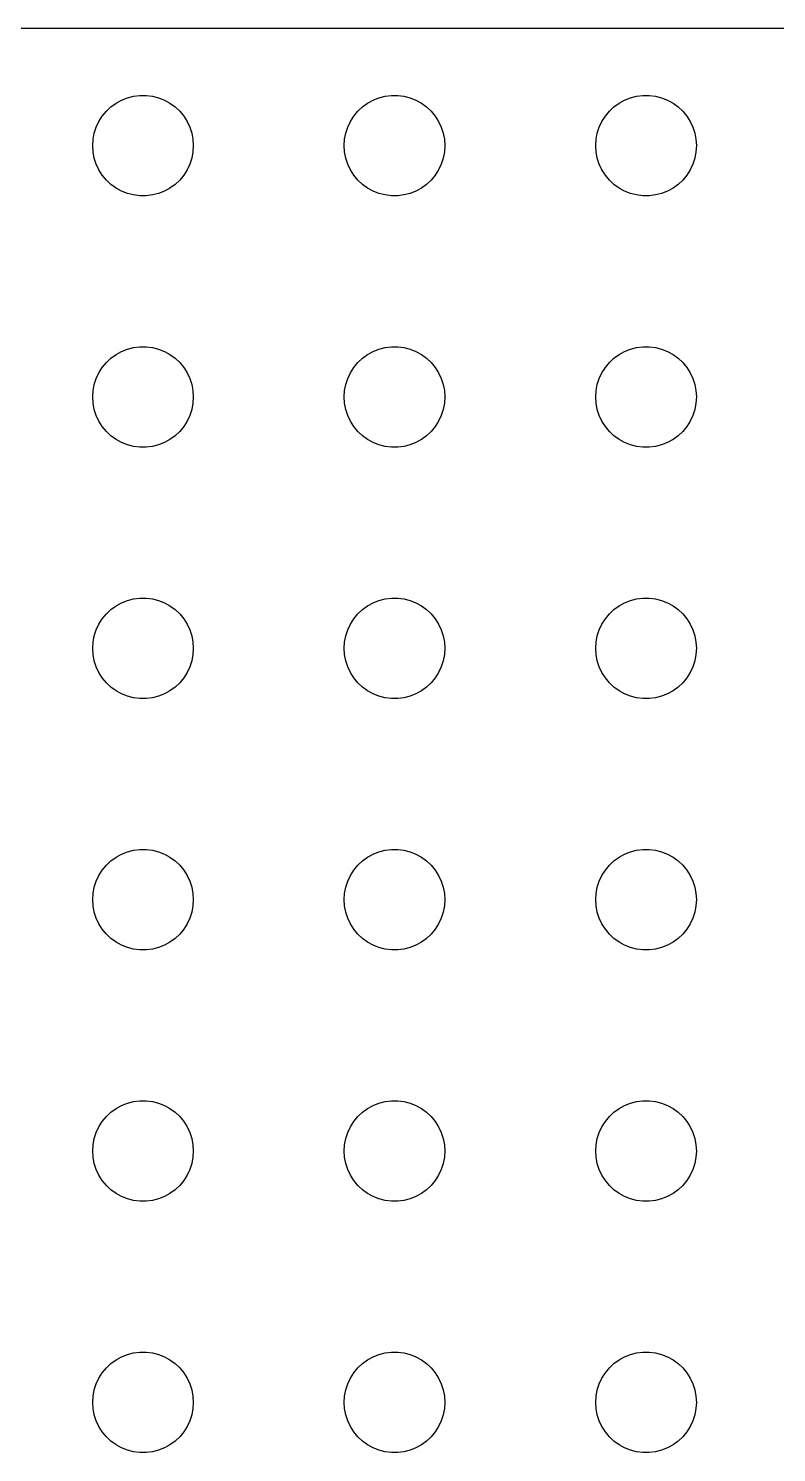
# Model space of a CAD drawing. Header units: metres. Extents: x -86 to 86, y -86 to 86.
# Drawn here: x 19.09 to 41.39, y 43.5 to 86 of the extents above; entities that cross this region are included whole.
import ezdxf

# ---------------------------------------------------------------- set-up
doc = ezdxf.new("R2010")
doc.units = ezdxf.units.M

msp = doc.modelspace()

# ---------------------------------------------------------------- linework, layer by layer
for p, q in [((83.657, 85.9951), (-83.657, 85.9951)), ((21.5439, 83.6558), (21.6963, 83.7665)), ((21.6963, 83.7665), (21.8613, 83.8572)), ((21.8613, 83.8572), (22.0365, 83.9266)), ((22.0365, 83.9266), (22.2189, 83.9734)), ((22.2189, 83.9734), (22.4058, 83.997)), ((22.4058, 83.997), (22.5942, 83.997)), ((22.5942, 83.997), (22.7811, 83.9734)), ((22.7811, 83.9734), (22.9635, 83.9266)), ((22.9635, 83.9266), (23.1387, 83.8572)), ((23.1387, 83.8572), (23.3037, 83.7665)), ((23.3037, 83.7665), (23.4561, 83.6558)), ((29.0439, 83.6558), (29.1963, 83.7665)), ((29.1963, 83.7665), (29.3613, 83.8572)), ((29.3613, 83.8572), (29.5365, 83.9266)), ((29.5365, 83.9266), (29.7189, 83.9734)), ((29.7189, 83.9734), (29.9058, 83.997)), ((29.9058, 83.997), (30.0942, 83.997)), ((30.0942, 83.997), (30.2811, 83.9734)), ((30.2811, 83.9734), (30.4635, 83.9266)), ((30.4635, 83.9266), (30.6387, 83.8572)), ((30.6387, 83.8572), (30.8037, 83.7665)), ((30.8037, 83.7665), (30.9561, 83.6558)), ((36.5439, 83.6558), (36.6963, 83.7665)), ((36.6963, 83.7665), (36.8613, 83.8572)), ((36.8613, 83.8572), (37.0365, 83.9266)), ((37.0365, 83.9266), (37.2189, 83.9734)), ((37.2189, 83.9734), (37.4058, 83.997)), ((37.4058, 83.997), (37.5942, 83.997)), ((37.5942, 83.997), (37.7811, 83.9734)), ((37.7811, 83.9734), (37.9635, 83.9266)), ((37.9635, 83.9266), (38.1387, 83.8572)), ((38.1387, 83.8572), (38.3037, 83.7665)), ((38.3037, 83.7665), (38.4561, 83.6558)), ((21.1855, 83.2226), (21.2865, 83.3817)), ((21.2865, 83.3817), (21.4065, 83.5268)), ((21.4065, 83.5268), (21.5439, 83.6558)), ((23.4561, 83.6558), (23.5934, 83.5268)), ((23.5934, 83.5268), (23.7135, 83.3817)), ((23.7135, 83.3817), (23.8145, 83.2226)), ((28.6855, 83.2226), (28.7865, 83.3817)), ((28.7865, 83.3817), (28.9065, 83.5268)), ((28.9065, 83.5268), (29.0439, 83.6558)), ((30.9561, 83.6558), (31.0934, 83.5268)), ((31.0934, 83.5268), (31.2135, 83.3817)), ((31.2135, 83.3817), (31.3145, 83.2226)), ((36.1855, 83.2226), (36.2865, 83.3817)), ((36.2865, 83.3817), (36.4065, 83.5268)), ((36.4065, 83.5268), (36.5439, 83.6558)), ((38.4561, 83.6558), (38.5934, 83.5268)), ((38.5934, 83.5268), (38.7135, 83.3817)), ((38.7135, 83.3817), (38.8145, 83.2226)), ((21.0118, 82.688), (21.0471, 82.873)), ((21.0471, 82.873), (21.1053, 83.0522)), ((21.1053, 83.0522), (21.1855, 83.2226)), ((23.8145, 83.2226), (23.8947, 83.0522)), ((23.8947, 83.0522), (23.9529, 82.873)), ((23.9529, 82.873), (23.9882, 82.688)), ((28.5118, 82.688), (28.5471, 82.873)), ((28.5471, 82.873), (28.6053, 83.0522)), ((28.6053, 83.0522), (28.6855, 83.2226)), ((31.3145, 83.2226), (31.3947, 83.0522)), ((31.3947, 83.0522), (31.4529, 82.873)), ((31.4529, 82.873), (31.4882, 82.688)), ((36.0118, 82.688), (36.0471, 82.873)), ((36.0471, 82.873), (36.1053, 83.0522)), ((36.1053, 83.0522), (36.1855, 83.2226)), ((38.8145, 83.2226), (38.8947, 83.0522)), ((38.8947, 83.0522), (38.9529, 82.873)), ((38.9529, 82.873), (38.9882, 82.688)), ((21, 82.5), (21.0118, 82.688)), ((21.0118, 82.312), (21, 82.5)), ((23.9882, 82.688), (24, 82.5)), ((24, 82.5), (23.9882, 82.312)), ((28.5, 82.5), (28.5118, 82.688)), ((28.5118, 82.312), (28.5, 82.5)), ((31.4882, 82.688), (31.5, 82.5)), ((31.5, 82.5), (31.4882, 82.312)), ((36, 82.5), (36.0118, 82.688)), ((36.0118, 82.312), (36, 82.5)), ((38.9882, 82.688), (39, 82.5)), ((39, 82.5), (38.9882, 82.312)), ((21.0471, 82.127), (21.0118, 82.312)), ((21.1053, 81.9478), (21.0471, 82.127)), ((23.9529, 82.127), (23.8947, 81.9478)), ((23.9882, 82.312), (23.9529, 82.127)), ((28.5471, 82.127), (28.5118, 82.312)), ((28.6053, 81.9478), (28.5471, 82.127)), ((31.4529, 82.127), (31.3947, 81.9478)), ((31.4882, 82.312), (31.4529, 82.127)), ((36.0471, 82.127), (36.0118, 82.312)), ((36.1053, 81.9478), (36.0471, 82.127)), ((38.9529, 82.127), (38.8947, 81.9478)), ((38.9882, 82.312), (38.9529, 82.127)), ((21.1855, 81.7774), (21.1053, 81.9478)), ((21.2865, 81.6183), (21.1855, 81.7774)), ((21.4065, 81.4732), (21.2865, 81.6183)), ((23.7135, 81.6183), (23.5934, 81.4732)), ((23.8145, 81.7774), (23.7135, 81.6183)), ((23.8947, 81.9478), (23.8145, 81.7774)), ((28.6855, 81.7774), (28.6053, 81.9478)), ((28.7865, 81.6183), (28.6855, 81.7774)), ((28.9065, 81.4732), (28.7865, 81.6183)), ((31.2135, 81.6183), (31.0934, 81.4732)), ((31.3145, 81.7774), (31.2135, 81.6183)), ((31.3947, 81.9478), (31.3145, 81.7774)), ((36.1855, 81.7774), (36.1053, 81.9478)), ((36.2865, 81.6183), (36.1855, 81.7774)), ((36.4065, 81.4732), (36.2865, 81.6183)), ((38.7135, 81.6183), (38.5934, 81.4732)), ((38.8145, 81.7774), (38.7135, 81.6183)), ((38.8947, 81.9478), (38.8145, 81.7774)), ((21.5439, 81.3442), (21.4065, 81.4732)), ((21.6963, 81.2335), (21.5439, 81.3442)), ((21.8613, 81.1428), (21.6963, 81.2335)), ((23.3037, 81.2335), (23.1387, 81.1428)), ((23.4561, 81.3442), (23.3037, 81.2335)), ((23.5934, 81.4732), (23.4561, 81.3442)), ((29.0439, 81.3442), (28.9065, 81.4732)), ((29.1963, 81.2335), (29.0439, 81.3442)), ((29.3613, 81.1428), (29.1963, 81.2335)), ((30.8037, 81.2335), (30.6387, 81.1428)), ((30.9561, 81.3442), (30.8037, 81.2335)), ((31.0934, 81.4732), (30.9561, 81.3442)), ((36.5439, 81.3442), (36.4065, 81.4732)), ((36.6963, 81.2335), (36.5439, 81.3442)), ((36.8613, 81.1428), (36.6963, 81.2335)), ((38.3037, 81.2335), (38.1387, 81.1428)), ((38.4561, 81.3442), (38.3037, 81.2335)), ((38.5934, 81.4732), (38.4561, 81.3442)), ((22.0365, 81.0734), (21.8613, 81.1428)), ((22.2189, 81.0266), (22.0365, 81.0734)), ((22.4058, 81.003), (22.2189, 81.0266)), ((22.5942, 81.003), (22.4058, 81.003)), ((22.7811, 81.0266), (22.5942, 81.003)), ((22.9635, 81.0734), (22.7811, 81.0266)), ((23.1387, 81.1428), (22.9635, 81.0734)), ((29.5365, 81.0734), (29.3613, 81.1428)), ((29.7189, 81.0266), (29.5365, 81.0734)), ((29.9058, 81.003), (29.7189, 81.0266)), ((30.0942, 81.003), (29.9058, 81.003)), ((30.2811, 81.0266), (30.0942, 81.003)), ((30.4635, 81.0734), (30.2811, 81.0266)), ((30.6387, 81.1428), (30.4635, 81.0734)), ((37.0365, 81.0734), (36.8613, 81.1428)), ((37.2189, 81.0266), (37.0365, 81.0734)), ((37.4058, 81.003), (37.2189, 81.0266)), ((37.5942, 81.003), (37.4058, 81.003)), ((37.7811, 81.0266), (37.5942, 81.003)), ((37.9635, 81.0734), (37.7811, 81.0266)), ((38.1387, 81.1428), (37.9635, 81.0734)), ((22.2189, 76.4734), (22.4058, 76.497)), ((22.4058, 76.497), (22.5942, 76.497)), ((22.5942, 76.497), (22.7811, 76.4734)), ((29.7189, 76.4734), (29.9058, 76.497)), ((29.9058, 76.497), (30.0942, 76.497)), ((30.0942, 76.497), (30.2811, 76.4734)), ((37.2189, 76.4734), (37.4058, 76.497)), ((37.4058, 76.497), (37.5942, 76.497)), ((37.5942, 76.497), (37.7811, 76.4734)), ((21.4065, 76.0268), (21.5439, 76.1558)), ((21.5439, 76.1558), (21.6963, 76.2665)), ((21.6963, 76.2665), (21.8613, 76.3572)), ((21.8613, 76.3572), (22.0365, 76.4266)), ((22.0365, 76.4266), (22.2189, 76.4734)), ((22.7811, 76.4734), (22.9635, 76.4266)), ((22.9635, 76.4266), (23.1387, 76.3572)), ((23.1387, 76.3572), (23.3037, 76.2665)), ((23.3037, 76.2665), (23.4561, 76.1558)), ((23.4561, 76.1558), (23.5934, 76.0268)), ((28.9065, 76.0268), (29.0439, 76.1558)), ((29.0439, 76.1558), (29.1963, 76.2665)), ((29.1963, 76.2665), (29.3613, 76.3572)), ((29.3613, 76.3572), (29.5365, 76.4266)), ((29.5365, 76.4266), (29.7189, 76.4734)), ((30.2811, 76.4734), (30.4635, 76.4266)), ((30.4635, 76.4266), (30.6387, 76.3572)), ((30.6387, 76.3572), (30.8037, 76.2665)), ((30.8037, 76.2665), (30.9561, 76.1558)), ((30.9561, 76.1558), (31.0934, 76.0268)), ((36.4065, 76.0268), (36.5439, 76.1558)), ((36.5439, 76.1558), (36.6963, 76.2665)), ((36.6963, 76.2665), (36.8613, 76.3572)), ((36.8613, 76.3572), (37.0365, 76.4266)), ((37.0365, 76.4266), (37.2189, 76.4734)), ((37.7811, 76.4734), (37.9635, 76.4266)), ((37.9635, 76.4266), (38.1387, 76.3572)), ((38.1387, 76.3572), (38.3037, 76.2665)), ((38.3037, 76.2665), (38.4561, 76.1558)), ((38.4561, 76.1558), (38.5934, 76.0268)), ((21.1053, 75.5522), (21.1855, 75.7226)), ((21.1855, 75.7226), (21.2865, 75.8817)), ((21.2865, 75.8817), (21.4065, 76.0268)), ((23.5934, 76.0268), (23.7135, 75.8817)), ((23.7135, 75.8817), (23.8145, 75.7226)), ((23.8145, 75.7226), (23.8947, 75.5522)), ((28.6053, 75.5522), (28.6855, 75.7226)), ((28.6855, 75.7226), (28.7865, 75.8817)), ((28.7865, 75.8817), (28.9065, 76.0268)), ((31.0934, 76.0268), (31.2135, 75.8817)), ((31.2135, 75.8817), (31.3145, 75.7226)), ((31.3145, 75.7226), (31.3947, 75.5522)), ((36.1053, 75.5522), (36.1855, 75.7226)), ((36.1855, 75.7226), (36.2865, 75.8817)), ((36.2865, 75.8817), (36.4065, 76.0268)), ((38.5934, 76.0268), (38.7135, 75.8817)), ((38.7135, 75.8817), (38.8145, 75.7226)), ((38.8145, 75.7226), (38.8947, 75.5522)), ((21.0118, 75.188), (21.0471, 75.373)), ((21.0471, 75.373), (21.1053, 75.5522)), ((23.8947, 75.5522), (23.9529, 75.373)), ((23.9529, 75.373), (23.9882, 75.188)), ((28.5118, 75.188), (28.5471, 75.373)), ((28.5471, 75.373), (28.6053, 75.5522)), ((31.3947, 75.5522), (31.4529, 75.373)), ((31.4529, 75.373), (31.4882, 75.188)), ((36.0118, 75.188), (36.0471, 75.373)), ((36.0471, 75.373), (36.1053, 75.5522)), ((38.8947, 75.5522), (38.9529, 75.373)), ((38.9529, 75.373), (38.9882, 75.188)), ((21, 75), (21.0118, 75.188)), ((21.0118, 74.812), (21, 75)), ((21.0471, 74.627), (21.0118, 74.812)), ((23.9882, 74.812), (23.9529, 74.627)), ((23.9882, 75.188), (24, 75)), ((24, 75), (23.9882, 74.812)), ((28.5, 75), (28.5118, 75.188)), ((28.5118, 74.812), (28.5, 75)), ((28.5471, 74.627), (28.5118, 74.812)), ((31.4882, 74.812), (31.4529, 74.627)), ((31.4882, 75.188), (31.5, 75)), ((31.5, 75), (31.4882, 74.812)), ((36, 75), (36.0118, 75.188)), ((36.0118, 74.812), (36, 75)), ((36.0471, 74.627), (36.0118, 74.812)), ((38.9882, 74.812), (38.9529, 74.627)), ((38.9882, 75.188), (39, 75)), ((39, 75), (38.9882, 74.812)), ((21.1053, 74.4478), (21.0471, 74.627)), ((21.1855, 74.2774), (21.1053, 74.4478)), ((23.8947, 74.4478), (23.8145, 74.2774)), ((23.9529, 74.627), (23.8947, 74.4478)), ((28.6053, 74.4478), (28.5471, 74.627)), ((28.6855, 74.2774), (28.6053, 74.4478)), ((31.3947, 74.4478), (31.3145, 74.2774)), ((31.4529, 74.627), (31.3947, 74.4478)), ((36.1053, 74.4478), (36.0471, 74.627)), ((36.1855, 74.2774), (36.1053, 74.4478)), ((38.8947, 74.4478), (38.8145, 74.2774)), ((38.9529, 74.627), (38.8947, 74.4478)), ((21.2865, 74.1183), (21.1855, 74.2774)), ((21.4065, 73.9732), (21.2865, 74.1183)), ((21.5439, 73.8442), (21.4065, 73.9732)), ((23.5934, 73.9732), (23.4561, 73.8442)), ((23.7135, 74.1183), (23.5934, 73.9732)), ((23.8145, 74.2774), (23.7135, 74.1183)), ((28.7865, 74.1183), (28.6855, 74.2774)), ((28.9065, 73.9732), (28.7865, 74.1183)), ((29.0439, 73.8442), (28.9065, 73.9732)), ((31.0934, 73.9732), (30.9561, 73.8442)), ((31.2135, 74.1183), (31.0934, 73.9732)), ((31.3145, 74.2774), (31.2135, 74.1183)), ((36.2865, 74.1183), (36.1855, 74.2774)), ((36.4065, 73.9732), (36.2865, 74.1183)), ((36.5439, 73.8442), (36.4065, 73.9732)), ((38.5934, 73.9732), (38.4561, 73.8442)), ((38.7135, 74.1183), (38.5934, 73.9732)), ((38.8145, 74.2774), (38.7135, 74.1183)), ((21.6963, 73.7335), (21.5439, 73.8442)), ((21.8613, 73.6428), (21.6963, 73.7335)), ((22.0365, 73.5734), (21.8613, 73.6428)), ((22.2189, 73.5266), (22.0365, 73.5734)), ((22.4058, 73.503), (22.2189, 73.5266)), ((22.7811, 73.5266), (22.5942, 73.503)), ((22.9635, 73.5734), (22.7811, 73.5266)), ((23.1387, 73.6428), (22.9635, 73.5734)), ((23.3037, 73.7335), (23.1387, 73.6428)), ((23.4561, 73.8442), (23.3037, 73.7335)), ((29.1963, 73.7335), (29.0439, 73.8442)), ((29.3613, 73.6428), (29.1963, 73.7335)), ((29.5365, 73.5734), (29.3613, 73.6428)), ((29.7189, 73.5266), (29.5365, 73.5734)), ((29.9058, 73.503), (29.7189, 73.5266)), ((30.2811, 73.5266), (30.0942, 73.503)), ((30.4635, 73.5734), (30.2811, 73.5266)), ((30.6387, 73.6428), (30.4635, 73.5734)), ((30.8037, 73.7335), (30.6387, 73.6428)), ((30.9561, 73.8442), (30.8037, 73.7335)), ((36.6963, 73.7335), (36.5439, 73.8442)), ((36.8613, 73.6428), (36.6963, 73.7335)), ((37.0365, 73.5734), (36.8613, 73.6428)), ((37.2189, 73.5266), (37.0365, 73.5734)), ((37.4058, 73.503), (37.2189, 73.5266)), ((37.7811, 73.5266), (37.5942, 73.503)), ((37.9635, 73.5734), (37.7811, 73.5266)), ((38.1387, 73.6428), (37.9635, 73.5734)), ((38.3037, 73.7335), (38.1387, 73.6428)), ((38.4561, 73.8442), (38.3037, 73.7335)), ((22.5942, 73.503), (22.4058, 73.503)), ((30.0942, 73.503), (29.9058, 73.503)), ((37.5942, 73.503), (37.4058, 73.503)), ((21.6963, 68.7665), (21.8613, 68.8572)), ((21.8613, 68.8572), (22.0365, 68.9266)), ((22.0365, 68.9266), (22.2189, 68.9734)), ((22.2189, 68.9734), (22.4058, 68.997)), ((22.4058, 68.997), (22.5942, 68.997)), ((22.5942, 68.997), (22.7811, 68.9734)), ((22.7811, 68.9734), (22.9635, 68.9266)), ((22.9635, 68.9266), (23.1387, 68.8572)), ((23.1387, 68.8572), (23.3037, 68.7665)), ((29.1963, 68.7665), (29.3613, 68.8572)), ((29.3613, 68.8572), (29.5365, 68.9266)), ((29.5365, 68.9266), (29.7189, 68.9734)), ((29.7189, 68.9734), (29.9058, 68.997)), ((29.9058, 68.997), (30.0942, 68.997)), ((30.0942, 68.997), (30.2811, 68.9734)), ((30.2811, 68.9734), (30.4635, 68.9266)), ((30.4635, 68.9266), (30.6387, 68.8572)), ((30.6387, 68.8572), (30.8037, 68.7665)), ((36.6963, 68.7665), (36.8613, 68.8572)), ((36.8613, 68.8572), (37.0365, 68.9266)), ((37.0365, 68.9266), (37.2189, 68.9734)), ((37.2189, 68.9734), (37.4058, 68.997)), ((37.4058, 68.997), (37.5942, 68.997)), ((37.5942, 68.997), (37.7811, 68.9734)), ((37.7811, 68.9734), (37.9635, 68.9266)), ((37.9635, 68.9266), (38.1387, 68.8572)), ((38.1387, 68.8572), (38.3037, 68.7665)), ((21.2865, 68.3817), (21.4065, 68.5268)), ((21.4065, 68.5268), (21.5439, 68.6558)), ((21.5439, 68.6558), (21.6963, 68.7665)), ((23.3037, 68.7665), (23.4561, 68.6558)), ((23.4561, 68.6558), (23.5934, 68.5268)), ((23.5934, 68.5268), (23.7135, 68.3817)), ((28.7865, 68.3817), (28.9065, 68.5268)), ((28.9065, 68.5268), (29.0439, 68.6558)), ((29.0439, 68.6558), (29.1963, 68.7665)), ((30.8037, 68.7665), (30.9561, 68.6558)), ((30.9561, 68.6558), (31.0934, 68.5268)), ((31.0934, 68.5268), (31.2135, 68.3817)), ((36.2865, 68.3817), (36.4065, 68.5268)), ((36.4065, 68.5268), (36.5439, 68.6558)), ((36.5439, 68.6558), (36.6963, 68.7665)), ((38.3037, 68.7665), (38.4561, 68.6558)), ((38.4561, 68.6558), (38.5934, 68.5268)), ((38.5934, 68.5268), (38.7135, 68.3817)), ((21.0471, 67.873), (21.1053, 68.0522)), ((21.1053, 68.0522), (21.1855, 68.2226)), ((21.1855, 68.2226), (21.2865, 68.3817)), ((23.7135, 68.3817), (23.8145, 68.2226)), ((23.8145, 68.2226), (23.8947, 68.0522)), ((23.8947, 68.0522), (23.9529, 67.873)), ((28.5471, 67.873), (28.6053, 68.0522)), ((28.6053, 68.0522), (28.6855, 68.2226)), ((28.6855, 68.2226), (28.7865, 68.3817)), ((31.2135, 68.3817), (31.3145, 68.2226)), ((31.3145, 68.2226), (31.3947, 68.0522)), ((31.3947, 68.0522), (31.4529, 67.873)), ((36.0471, 67.873), (36.1053, 68.0522)), ((36.1053, 68.0522), (36.1855, 68.2226)), ((36.1855, 68.2226), (36.2865, 68.3817)), ((38.7135, 68.3817), (38.8145, 68.2226)), ((38.8145, 68.2226), (38.8947, 68.0522)), ((38.8947, 68.0522), (38.9529, 67.873)), ((21, 67.5), (21.0118, 67.688)), ((21.0118, 67.688), (21.0471, 67.873)), ((23.9529, 67.873), (23.9882, 67.688)), ((23.9882, 67.688), (24, 67.5)), ((28.5, 67.5), (28.5118, 67.688)), ((28.5118, 67.688), (28.5471, 67.873)), ((31.4529, 67.873), (31.4882, 67.688)), ((31.4882, 67.688), (31.5, 67.5)), ((36, 67.5), (36.0118, 67.688)), ((36.0118, 67.688), (36.0471, 67.873)), ((38.9529, 67.873), (38.9882, 67.688)), ((38.9882, 67.688), (39, 67.5)), ((21.0118, 67.312), (21, 67.5)), ((21.0471, 67.127), (21.0118, 67.312)), ((23.9882, 67.312), (23.9529, 67.127)), ((24, 67.5), (23.9882, 67.312)), ((28.5118, 67.312), (28.5, 67.5)), ((28.5471, 67.127), (28.5118, 67.312)), ((31.4882, 67.312), (31.4529, 67.127)), ((31.5, 67.5), (31.4882, 67.312)), ((36.0118, 67.312), (36, 67.5)), ((36.0471, 67.127), (36.0118, 67.312)), ((38.9882, 67.312), (38.9529, 67.127)), ((39, 67.5), (38.9882, 67.312)), ((21.1053, 66.9478), (21.0471, 67.127)), ((21.1855, 66.7774), (21.1053, 66.9478)), ((21.2865, 66.6183), (21.1855, 66.7774)), ((23.8145, 66.7774), (23.7135, 66.6183)), ((23.8947, 66.9478), (23.8145, 66.7774)), ((23.9529, 67.127), (23.8947, 66.9478)), ((28.6053, 66.9478), (28.5471, 67.127)), ((28.6855, 66.7774), (28.6053, 66.9478)), ((28.7865, 66.6183), (28.6855, 66.7774)), ((31.3145, 66.7774), (31.2135, 66.6183)), ((31.3947, 66.9478), (31.3145, 66.7774)), ((31.4529, 67.127), (31.3947, 66.9478)), ((36.1053, 66.9478), (36.0471, 67.127)), ((36.1855, 66.7774), (36.1053, 66.9478)), ((36.2865, 66.6183), (36.1855, 66.7774)), ((38.8145, 66.7774), (38.7135, 66.6183)), ((38.8947, 66.9478), (38.8145, 66.7774)), ((38.9529, 67.127), (38.8947, 66.9478)), ((21.4065, 66.4732), (21.2865, 66.6183)), ((21.5439, 66.3442), (21.4065, 66.4732)), ((21.6963, 66.2335), (21.5439, 66.3442)), ((23.4561, 66.3442), (23.3037, 66.2335)), ((23.5934, 66.4732), (23.4561, 66.3442)), ((23.7135, 66.6183), (23.5934, 66.4732)), ((28.9065, 66.4732), (28.7865, 66.6183)), ((29.0439, 66.3442), (28.9065, 66.4732)), ((29.1963, 66.2335), (29.0439, 66.3442)), ((30.9561, 66.3442), (30.8037, 66.2335)), ((31.0934, 66.4732), (30.9561, 66.3442)), ((31.2135, 66.6183), (31.0934, 66.4732)), ((36.4065, 66.4732), (36.2865, 66.6183)), ((36.5439, 66.3442), (36.4065, 66.4732)), ((36.6963, 66.2335), (36.5439, 66.3442)), ((38.4561, 66.3442), (38.3037, 66.2335)), ((38.5934, 66.4732), (38.4561, 66.3442)), ((38.7135, 66.6183), (38.5934, 66.4732)), ((21.8613, 66.1428), (21.6963, 66.2335)), ((22.0365, 66.0734), (21.8613, 66.1428)), ((22.2189, 66.0266), (22.0365, 66.0734)), ((22.4058, 66.003), (22.2189, 66.0266)), ((22.5942, 66.003), (22.4058, 66.003)), ((22.7811, 66.0266), (22.5942, 66.003)), ((22.9635, 66.0734), (22.7811, 66.0266)), ((23.1387, 66.1428), (22.9635, 66.0734)), ((23.3037, 66.2335), (23.1387, 66.1428)), ((29.3613, 66.1428), (29.1963, 66.2335)), ((29.5365, 66.0734), (29.3613, 66.1428)), ((29.7189, 66.0266), (29.5365, 66.0734)), ((29.9058, 66.003), (29.7189, 66.0266)), ((30.0942, 66.003), (29.9058, 66.003)), ((30.2811, 66.0266), (30.0942, 66.003)), ((30.4635, 66.0734), (30.2811, 66.0266)), ((30.6387, 66.1428), (30.4635, 66.0734)), ((30.8037, 66.2335), (30.6387, 66.1428)), ((36.8613, 66.1428), (36.6963, 66.2335)), ((37.0365, 66.0734), (36.8613, 66.1428)), ((37.2189, 66.0266), (37.0365, 66.0734)), ((37.4058, 66.003), (37.2189, 66.0266)), ((37.5942, 66.003), (37.4058, 66.003)), ((37.7811, 66.0266), (37.5942, 66.003)), ((37.9635, 66.0734), (37.7811, 66.0266)), ((38.1387, 66.1428), (37.9635, 66.0734)), ((38.3037, 66.2335), (38.1387, 66.1428)), ((21.5439, 61.1558), (21.6963, 61.2665)), ((21.6963, 61.2665), (21.8613, 61.3572)), ((21.8613, 61.3572), (22.0365, 61.4266)), ((22.0365, 61.4266), (22.2189, 61.4734)), ((22.2189, 61.4734), (22.4058, 61.497)), ((22.4058, 61.497), (22.5942, 61.497)), ((22.5942, 61.497), (22.7811, 61.4734)), ((22.7811, 61.4734), (22.9635, 61.4266)), ((22.9635, 61.4266), (23.1387, 61.3572)), ((23.1387, 61.3572), (23.3037, 61.2665)), ((23.3037, 61.2665), (23.4561, 61.1558)), ((29.0439, 61.1558), (29.1963, 61.2665)), ((29.1963, 61.2665), (29.3613, 61.3572)), ((29.3613, 61.3572), (29.5365, 61.4266)), ((29.5365, 61.4266), (29.7189, 61.4734)), ((29.7189, 61.4734), (29.9058, 61.497)), ((29.9058, 61.497), (30.0942, 61.497)), ((30.0942, 61.497), (30.2811, 61.4734)), ((30.2811, 61.4734), (30.4635, 61.4266)), ((30.4635, 61.4266), (30.6387, 61.3572)), ((30.6387, 61.3572), (30.8037, 61.2665)), ((30.8037, 61.2665), (30.9561, 61.1558)), ((36.5439, 61.1558), (36.6963, 61.2665)), ((36.6963, 61.2665), (36.8613, 61.3572)), ((36.8613, 61.3572), (37.0365, 61.4266)), ((37.0365, 61.4266), (37.2189, 61.4734)), ((37.2189, 61.4734), (37.4058, 61.497)), ((37.4058, 61.497), (37.5942, 61.497)), ((37.5942, 61.497), (37.7811, 61.4734)), ((37.7811, 61.4734), (37.9635, 61.4266)), ((37.9635, 61.4266), (38.1387, 61.3572)), ((38.1387, 61.3572), (38.3037, 61.2665)), ((38.3037, 61.2665), (38.4561, 61.1558)), ((21.1855, 60.7226), (21.2865, 60.8817)), ((21.2865, 60.8817), (21.4065, 61.0268)), ((21.4065, 61.0268), (21.5439, 61.1558)), ((23.4561, 61.1558), (23.5934, 61.0268)), ((23.5934, 61.0268), (23.7135, 60.8817)), ((23.7135, 60.8817), (23.8145, 60.7226)), ((28.6855, 60.7226), (28.7865, 60.8817)), ((28.7865, 60.8817), (28.9065, 61.0268)), ((28.9065, 61.0268), (29.0439, 61.1558)), ((30.9561, 61.1558), (31.0934, 61.0268)), ((31.0934, 61.0268), (31.2135, 60.8817)), ((31.2135, 60.8817), (31.3145, 60.7226)), ((36.1855, 60.7226), (36.2865, 60.8817)), ((36.2865, 60.8817), (36.4065, 61.0268)), ((36.4065, 61.0268), (36.5439, 61.1558)), ((38.4561, 61.1558), (38.5934, 61.0268)), ((38.5934, 61.0268), (38.7135, 60.8817)), ((38.7135, 60.8817), (38.8145, 60.7226)), ((21.0118, 60.188), (21.0471, 60.373)), ((21.0471, 60.373), (21.1053, 60.5522)), ((21.1053, 60.5522), (21.1855, 60.7226)), ((23.8145, 60.7226), (23.8947, 60.5522)), ((23.8947, 60.5522), (23.9529, 60.373)), ((23.9529, 60.373), (23.9882, 60.188)), ((28.5118, 60.188), (28.5471, 60.373)), ((28.5471, 60.373), (28.6053, 60.5522)), ((28.6053, 60.5522), (28.6855, 60.7226)), ((31.3145, 60.7226), (31.3947, 60.5522)), ((31.3947, 60.5522), (31.4529, 60.373)), ((31.4529, 60.373), (31.4882, 60.188)), ((36.0118, 60.188), (36.0471, 60.373)), ((36.0471, 60.373), (36.1053, 60.5522)), ((36.1053, 60.5522), (36.1855, 60.7226)), ((38.8145, 60.7226), (38.8947, 60.5522)), ((38.8947, 60.5522), (38.9529, 60.373)), ((38.9529, 60.373), (38.9882, 60.188)), ((21, 60), (21.0118, 60.188)), ((21.0118, 59.812), (21, 60)), ((23.9882, 60.188), (24, 60)), ((24, 60), (23.9882, 59.812)), ((28.5, 60), (28.5118, 60.188)), ((28.5118, 59.812), (28.5, 60)), ((31.4882, 60.188), (31.5, 60)), ((31.5, 60), (31.4882, 59.812)), ((36, 60), (36.0118, 60.188)), ((36.0118, 59.812), (36, 60)), ((38.9882, 60.188), (39, 60)), ((39, 60), (38.9882, 59.812)), ((21.0471, 59.627), (21.0118, 59.812)), ((21.1053, 59.4478), (21.0471, 59.627)), ((23.9529, 59.627), (23.8947, 59.4478)), ((23.9882, 59.812), (23.9529, 59.627)), ((28.5471, 59.627), (28.5118, 59.812)), ((28.6053, 59.4478), (28.5471, 59.627)), ((31.4529, 59.627), (31.3947, 59.4478)), ((31.4882, 59.812), (31.4529, 59.627)), ((36.0471, 59.627), (36.0118, 59.812)), ((36.1053, 59.4478), (36.0471, 59.627)), ((38.9529, 59.627), (38.8947, 59.4478)), ((38.9882, 59.812), (38.9529, 59.627)), ((21.1855, 59.2774), (21.1053, 59.4478)), ((21.2865, 59.1183), (21.1855, 59.2774)), ((21.4065, 58.9732), (21.2865, 59.1183)), ((23.7135, 59.1183), (23.5934, 58.9732)), ((23.8145, 59.2774), (23.7135, 59.1183)), ((23.8947, 59.4478), (23.8145, 59.2774)), ((28.6855, 59.2774), (28.6053, 59.4478)), ((28.7865, 59.1183), (28.6855, 59.2774)), ((28.9065, 58.9732), (28.7865, 59.1183)), ((31.2135, 59.1183), (31.0934, 58.9732)), ((31.3145, 59.2774), (31.2135, 59.1183)), ((31.3947, 59.4478), (31.3145, 59.2774)), ((36.1855, 59.2774), (36.1053, 59.4478)), ((36.2865, 59.1183), (36.1855, 59.2774)), ((36.4065, 58.9732), (36.2865, 59.1183)), ((38.7135, 59.1183), (38.5934, 58.9732)), ((38.8145, 59.2774), (38.7135, 59.1183)), ((38.8947, 59.4478), (38.8145, 59.2774)), ((21.5439, 58.8442), (21.4065, 58.9732)), ((21.6963, 58.7335), (21.5439, 58.8442)), ((21.8613, 58.6428), (21.6963, 58.7335)), ((22.0365, 58.5734), (21.8613, 58.6428)), ((23.1387, 58.6428), (22.9635, 58.5734)), ((23.3037, 58.7335), (23.1387, 58.6428)), ((23.4561, 58.8442), (23.3037, 58.7335)), ((23.5934, 58.9732), (23.4561, 58.8442)), ((29.0439, 58.8442), (28.9065, 58.9732)), ((29.1963, 58.7335), (29.0439, 58.8442)), ((29.3613, 58.6428), (29.1963, 58.7335)), ((29.5365, 58.5734), (29.3613, 58.6428)), ((30.6387, 58.6428), (30.4635, 58.5734)), ((30.8037, 58.7335), (30.6387, 58.6428)), ((30.9561, 58.8442), (30.8037, 58.7335)), ((31.0934, 58.9732), (30.9561, 58.8442)), ((36.5439, 58.8442), (36.4065, 58.9732)), ((36.6963, 58.7335), (36.5439, 58.8442)), ((36.8613, 58.6428), (36.6963, 58.7335)), ((37.0365, 58.5734), (36.8613, 58.6428)), ((38.1387, 58.6428), (37.9635, 58.5734)), ((38.3037, 58.7335), (38.1387, 58.6428)), ((38.4561, 58.8442), (38.3037, 58.7335)), ((38.5934, 58.9732), (38.4561, 58.8442)), ((22.2189, 58.5266), (22.0365, 58.5734)), ((22.4058, 58.503), (22.2189, 58.5266)), ((22.5942, 58.503), (22.4058, 58.503)), ((22.7811, 58.5266), (22.5942, 58.503)), ((22.9635, 58.5734), (22.7811, 58.5266)), ((29.7189, 58.5266), (29.5365, 58.5734)), ((29.9058, 58.503), (29.7189, 58.5266)), ((30.0942, 58.503), (29.9058, 58.503)), ((30.2811, 58.5266), (30.0942, 58.503)), ((30.4635, 58.5734), (30.2811, 58.5266)), ((37.2189, 58.5266), (37.0365, 58.5734)), ((37.4058, 58.503), (37.2189, 58.5266)), ((37.5942, 58.503), (37.4058, 58.503)), ((37.7811, 58.5266), (37.5942, 58.503)), ((37.9635, 58.5734), (37.7811, 58.5266)), ((22.0365, 53.9266), (22.2189, 53.9734)), ((22.2189, 53.9734), (22.4058, 53.997)), ((22.4058, 53.997), (22.5942, 53.997)), ((22.5942, 53.997), (22.7811, 53.9734)), ((22.7811, 53.9734), (22.9635, 53.9266)), ((29.5365, 53.9266), (29.7189, 53.9734)), ((29.7189, 53.9734), (29.9058, 53.997)), ((29.9058, 53.997), (30.0942, 53.997)), ((30.0942, 53.997), (30.2811, 53.9734)), ((30.2811, 53.9734), (30.4635, 53.9266)), ((37.0365, 53.9266), (37.2189, 53.9734)), ((37.2189, 53.9734), (37.4058, 53.997)), ((37.4058, 53.997), (37.5942, 53.997)), ((37.5942, 53.997), (37.7811, 53.9734)), ((37.7811, 53.9734), (37.9635, 53.9266)), ((21.4065, 53.5268), (21.5439, 53.6558)), ((21.5439, 53.6558), (21.6963, 53.7665)), ((21.6963, 53.7665), (21.8613, 53.8572)), ((21.8613, 53.8572), (22.0365, 53.9266)), ((22.9635, 53.9266), (23.1387, 53.8572)), ((23.1387, 53.8572), (23.3037, 53.7665)), ((23.3037, 53.7665), (23.4561, 53.6558)), ((23.4561, 53.6558), (23.5934, 53.5268)), ((28.9065, 53.5268), (29.0439, 53.6558)), ((29.0439, 53.6558), (29.1963, 53.7665)), ((29.1963, 53.7665), (29.3613, 53.8572)), ((29.3613, 53.8572), (29.5365, 53.9266)), ((30.4635, 53.9266), (30.6387, 53.8572)), ((30.6387, 53.8572), (30.8037, 53.7665)), ((30.8037, 53.7665), (30.9561, 53.6558)), ((30.9561, 53.6558), (31.0934, 53.5268)), ((36.4065, 53.5268), (36.5439, 53.6558)), ((36.5439, 53.6558), (36.6963, 53.7665)), ((36.6963, 53.7665), (36.8613, 53.8572)), ((36.8613, 53.8572), (37.0365, 53.9266)), ((37.9635, 53.9266), (38.1387, 53.8572)), ((38.1387, 53.8572), (38.3037, 53.7665)), ((38.3037, 53.7665), (38.4561, 53.6558)), ((38.4561, 53.6558), (38.5934, 53.5268)), ((21.1053, 53.0522), (21.1855, 53.2226)), ((21.1855, 53.2226), (21.2865, 53.3817)), ((21.2865, 53.3817), (21.4065, 53.5268)), ((23.5934, 53.5268), (23.7135, 53.3817)), ((23.7135, 53.3817), (23.8145, 53.2226)), ((23.8145, 53.2226), (23.8947, 53.0522)), ((28.6053, 53.0522), (28.6855, 53.2226)), ((28.6855, 53.2226), (28.7865, 53.3817)), ((28.7865, 53.3817), (28.9065, 53.5268)), ((31.0934, 53.5268), (31.2135, 53.3817)), ((31.2135, 53.3817), (31.3145, 53.2226)), ((31.3145, 53.2226), (31.3947, 53.0522)), ((36.1053, 53.0522), (36.1855, 53.2226)), ((36.1855, 53.2226), (36.2865, 53.3817)), ((36.2865, 53.3817), (36.4065, 53.5268)), ((38.5934, 53.5268), (38.7135, 53.3817)), ((38.7135, 53.3817), (38.8145, 53.2226)), ((38.8145, 53.2226), (38.8947, 53.0522)), ((21.0118, 52.688), (21.0471, 52.873)), ((21.0471, 52.873), (21.1053, 53.0522)), ((23.8947, 53.0522), (23.9529, 52.873)), ((23.9529, 52.873), (23.9882, 52.688)), ((28.5118, 52.688), (28.5471, 52.873)), ((28.5471, 52.873), (28.6053, 53.0522)), ((31.3947, 53.0522), (31.4529, 52.873)), ((31.4529, 52.873), (31.4882, 52.688)), ((36.0118, 52.688), (36.0471, 52.873)), ((36.0471, 52.873), (36.1053, 53.0522)), ((38.8947, 53.0522), (38.9529, 52.873)), ((38.9529, 52.873), (38.9882, 52.688)), ((21, 52.5), (21.0118, 52.688)), ((21.0118, 52.312), (21, 52.5)), ((21.0471, 52.127), (21.0118, 52.312)), ((23.9882, 52.312), (23.9529, 52.127)), ((23.9882, 52.688), (24, 52.5)), ((24, 52.5), (23.9882, 52.312)), ((28.5, 52.5), (28.5118, 52.688)), ((28.5118, 52.312), (28.5, 52.5)), ((28.5471, 52.127), (28.5118, 52.312)), ((31.4882, 52.312), (31.4529, 52.127)), ((31.4882, 52.688), (31.5, 52.5)), ((31.5, 52.5), (31.4882, 52.312)), ((36, 52.5), (36.0118, 52.688)), ((36.0118, 52.312), (36, 52.5)), ((36.0471, 52.127), (36.0118, 52.312)), ((38.9882, 52.312), (38.9529, 52.127)), ((38.9882, 52.688), (39, 52.5)), ((39, 52.5), (38.9882, 52.312)), ((21.1053, 51.9478), (21.0471, 52.127)), ((21.1855, 51.7774), (21.1053, 51.9478)), ((23.8947, 51.9478), (23.8145, 51.7774)), ((23.9529, 52.127), (23.8947, 51.9478)), ((28.6053, 51.9478), (28.5471, 52.127)), ((28.6855, 51.7774), (28.6053, 51.9478)), ((31.3947, 51.9478), (31.3145, 51.7774)), ((31.4529, 52.127), (31.3947, 51.9478)), ((36.1053, 51.9478), (36.0471, 52.127)), ((36.1855, 51.7774), (36.1053, 51.9478)), ((38.8947, 51.9478), (38.8145, 51.7774)), ((38.9529, 52.127), (38.8947, 51.9478)), ((21.2865, 51.6183), (21.1855, 51.7774)), ((21.4065, 51.4732), (21.2865, 51.6183)), ((21.5439, 51.3442), (21.4065, 51.4732)), ((23.5934, 51.4732), (23.4561, 51.3442)), ((23.7135, 51.6183), (23.5934, 51.4732)), ((23.8145, 51.7774), (23.7135, 51.6183)), ((28.7865, 51.6183), (28.6855, 51.7774)), ((28.9065, 51.4732), (28.7865, 51.6183)), ((29.0439, 51.3442), (28.9065, 51.4732)), ((31.0934, 51.4732), (30.9561, 51.3442)), ((31.2135, 51.6183), (31.0934, 51.4732)), ((31.3145, 51.7774), (31.2135, 51.6183)), ((36.2865, 51.6183), (36.1855, 51.7774)), ((36.4065, 51.4732), (36.2865, 51.6183)), ((36.5439, 51.3442), (36.4065, 51.4732)), ((38.5934, 51.4732), (38.4561, 51.3442)), ((38.7135, 51.6183), (38.5934, 51.4732)), ((38.8145, 51.7774), (38.7135, 51.6183)), ((21.6963, 51.2335), (21.5439, 51.3442)), ((21.8613, 51.1428), (21.6963, 51.2335)), ((22.0365, 51.0734), (21.8613, 51.1428)), ((22.2189, 51.0266), (22.0365, 51.0734)), ((22.4058, 51.003), (22.2189, 51.0266)), ((22.5942, 51.003), (22.4058, 51.003)), ((22.7811, 51.0266), (22.5942, 51.003)), ((22.9635, 51.0734), (22.7811, 51.0266)), ((23.1387, 51.1428), (22.9635, 51.0734)), ((23.3037, 51.2335), (23.1387, 51.1428)), ((23.4561, 51.3442), (23.3037, 51.2335)), ((29.1963, 51.2335), (29.0439, 51.3442)), ((29.3613, 51.1428), (29.1963, 51.2335)), ((29.5365, 51.0734), (29.3613, 51.1428)), ((29.7189, 51.0266), (29.5365, 51.0734)), ((29.9058, 51.003), (29.7189, 51.0266)), ((30.0942, 51.003), (29.9058, 51.003)), ((30.2811, 51.0266), (30.0942, 51.003)), ((30.4635, 51.0734), (30.2811, 51.0266)), ((30.6387, 51.1428), (30.4635, 51.0734)), ((30.8037, 51.2335), (30.6387, 51.1428)), ((30.9561, 51.3442), (30.8037, 51.2335)), ((36.6963, 51.2335), (36.5439, 51.3442)), ((36.8613, 51.1428), (36.6963, 51.2335)), ((37.0365, 51.0734), (36.8613, 51.1428)), ((37.2189, 51.0266), (37.0365, 51.0734)), ((37.4058, 51.003), (37.2189, 51.0266)), ((37.5942, 51.003), (37.4058, 51.003)), ((37.7811, 51.0266), (37.5942, 51.003)), ((37.9635, 51.0734), (37.7811, 51.0266)), ((38.1387, 51.1428), (37.9635, 51.0734)), ((38.3037, 51.2335), (38.1387, 51.1428)), ((38.4561, 51.3442), (38.3037, 51.2335)), ((21.6963, 46.2665), (21.8613, 46.3572)), ((21.8613, 46.3572), (22.0365, 46.4266)), ((22.0365, 46.4266), (22.2189, 46.4734)), ((22.2189, 46.4734), (22.4058, 46.497)), ((22.4058, 46.497), (22.5942, 46.497)), ((22.5942, 46.497), (22.7811, 46.4734)), ((22.7811, 46.4734), (22.9635, 46.4266)), ((22.9635, 46.4266), (23.1387, 46.3572)), ((23.1387, 46.3572), (23.3037, 46.2665)), ((29.1963, 46.2665), (29.3613, 46.3572)), ((29.3613, 46.3572), (29.5365, 46.4266)), ((29.5365, 46.4266), (29.7189, 46.4734)), ((29.7189, 46.4734), (29.9058, 46.497)), ((29.9058, 46.497), (30.0942, 46.497)), ((30.0942, 46.497), (30.2811, 46.4734)), ((30.2811, 46.4734), (30.4635, 46.4266)), ((30.4635, 46.4266), (30.6387, 46.3572)), ((30.6387, 46.3572), (30.8037, 46.2665)), ((36.6963, 46.2665), (36.8613, 46.3572)), ((36.8613, 46.3572), (37.0365, 46.4266)), ((37.0365, 46.4266), (37.2189, 46.4734)), ((37.2189, 46.4734), (37.4058, 46.497)), ((37.4058, 46.497), (37.5942, 46.497)), ((37.5942, 46.497), (37.7811, 46.4734)), ((37.7811, 46.4734), (37.9635, 46.4266)), ((37.9635, 46.4266), (38.1387, 46.3572)), ((38.1387, 46.3572), (38.3037, 46.2665)), ((21.2865, 45.8817), (21.4065, 46.0268)), ((21.4065, 46.0268), (21.5439, 46.1558)), ((21.5439, 46.1558), (21.6963, 46.2665)), ((23.3037, 46.2665), (23.4561, 46.1558)), ((23.4561, 46.1558), (23.5934, 46.0268)), ((23.5934, 46.0268), (23.7135, 45.8817)), ((28.7865, 45.8817), (28.9065, 46.0268)), ((28.9065, 46.0268), (29.0439, 46.1558)), ((29.0439, 46.1558), (29.1963, 46.2665)), ((30.8037, 46.2665), (30.9561, 46.1558)), ((30.9561, 46.1558), (31.0934, 46.0268)), ((31.0934, 46.0268), (31.2135, 45.8817)), ((36.2865, 45.8817), (36.4065, 46.0268)), ((36.4065, 46.0268), (36.5439, 46.1558)), ((36.5439, 46.1558), (36.6963, 46.2665)), ((38.3037, 46.2665), (38.4561, 46.1558)), ((38.4561, 46.1558), (38.5934, 46.0268)), ((38.5934, 46.0268), (38.7135, 45.8817)), ((21.0471, 45.373), (21.1053, 45.5522)), ((21.1053, 45.5522), (21.1855, 45.7226)), ((21.1855, 45.7226), (21.2865, 45.8817)), ((23.7135, 45.8817), (23.8145, 45.7226)), ((23.8145, 45.7226), (23.8947, 45.5522)), ((23.8947, 45.5522), (23.9529, 45.373)), ((28.5471, 45.373), (28.6053, 45.5522)), ((28.6053, 45.5522), (28.6855, 45.7226)), ((28.6855, 45.7226), (28.7865, 45.8817)), ((31.2135, 45.8817), (31.3145, 45.7226)), ((31.3145, 45.7226), (31.3947, 45.5522)), ((31.3947, 45.5522), (31.4529, 45.373)), ((36.0471, 45.373), (36.1053, 45.5522)), ((36.1053, 45.5522), (36.1855, 45.7226)), ((36.1855, 45.7226), (36.2865, 45.8817)), ((38.7135, 45.8817), (38.8145, 45.7226)), ((38.8145, 45.7226), (38.8947, 45.5522)), ((38.8947, 45.5522), (38.9529, 45.373)), ((21, 45), (21.0118, 45.188)), ((21.0118, 45.188), (21.0471, 45.373)), ((23.9529, 45.373), (23.9882, 45.188)), ((23.9882, 45.188), (24, 45)), ((28.5, 45), (28.5118, 45.188)), ((28.5118, 45.188), (28.5471, 45.373)), ((31.4529, 45.373), (31.4882, 45.188)), ((31.4882, 45.188), (31.5, 45)), ((36, 45), (36.0118, 45.188)), ((36.0118, 45.188), (36.0471, 45.373)), ((38.9529, 45.373), (38.9882, 45.188)), ((38.9882, 45.188), (39, 45)), ((21.0118, 44.812), (21, 45)), ((21.0471, 44.627), (21.0118, 44.812)), ((21.1053, 44.4478), (21.0471, 44.627)), ((23.9529, 44.627), (23.8947, 44.4478)), ((23.9882, 44.812), (23.9529, 44.627)), ((24, 45), (23.9882, 44.812)), ((28.5118, 44.812), (28.5, 45)), ((28.5471, 44.627), (28.5118, 44.812)), ((28.6053, 44.4478), (28.5471, 44.627)), ((31.4529, 44.627), (31.3947, 44.4478)), ((31.4882, 44.812), (31.4529, 44.627)), ((31.5, 45), (31.4882, 44.812)), ((36.0118, 44.812), (36, 45)), ((36.0471, 44.627), (36.0118, 44.812)), ((36.1053, 44.4478), (36.0471, 44.627)), ((38.9529, 44.627), (38.8947, 44.4478)), ((38.9882, 44.812), (38.9529, 44.627)), ((39, 45), (38.9882, 44.812)), ((21.1855, 44.2774), (21.1053, 44.4478)), ((21.2865, 44.1183), (21.1855, 44.2774)), ((23.8145, 44.2774), (23.7135, 44.1183)), ((23.8947, 44.4478), (23.8145, 44.2774)), ((28.6855, 44.2774), (28.6053, 44.4478)), ((28.7865, 44.1183), (28.6855, 44.2774)), ((31.3145, 44.2774), (31.2135, 44.1183)), ((31.3947, 44.4478), (31.3145, 44.2774)), ((36.1855, 44.2774), (36.1053, 44.4478)), ((36.2865, 44.1183), (36.1855, 44.2774)), ((38.8145, 44.2774), (38.7135, 44.1183)), ((38.8947, 44.4478), (38.8145, 44.2774)), ((21.4065, 43.9732), (21.2865, 44.1183)), ((21.5439, 43.8442), (21.4065, 43.9732)), ((21.6963, 43.7335), (21.5439, 43.8442)), ((23.4561, 43.8442), (23.3037, 43.7335)), ((23.5934, 43.9732), (23.4561, 43.8442)), ((23.7135, 44.1183), (23.5934, 43.9732)), ((28.9065, 43.9732), (28.7865, 44.1183)), ((29.0439, 43.8442), (28.9065, 43.9732)), ((29.1963, 43.7335), (29.0439, 43.8442)), ((30.9561, 43.8442), (30.8037, 43.7335)), ((31.0934, 43.9732), (30.9561, 43.8442)), ((31.2135, 44.1183), (31.0934, 43.9732)), ((36.4065, 43.9732), (36.2865, 44.1183)), ((36.5439, 43.8442), (36.4065, 43.9732)), ((36.6963, 43.7335), (36.5439, 43.8442)), ((38.4561, 43.8442), (38.3037, 43.7335)), ((38.5934, 43.9732), (38.4561, 43.8442)), ((38.7135, 44.1183), (38.5934, 43.9732)), ((21.8613, 43.6428), (21.6963, 43.7335)), ((22.0365, 43.5734), (21.8613, 43.6428)), ((22.2189, 43.5266), (22.0365, 43.5734)), ((22.4058, 43.503), (22.2189, 43.5266)), ((22.5942, 43.503), (22.4058, 43.503)), ((22.7811, 43.5266), (22.5942, 43.503)), ((22.9635, 43.5734), (22.7811, 43.5266)), ((23.1387, 43.6428), (22.9635, 43.5734)), ((23.3037, 43.7335), (23.1387, 43.6428)), ((29.3613, 43.6428), (29.1963, 43.7335)), ((29.5365, 43.5734), (29.3613, 43.6428)), ((29.7189, 43.5266), (29.5365, 43.5734)), ((29.9058, 43.503), (29.7189, 43.5266)), ((30.0942, 43.503), (29.9058, 43.503)), ((30.2811, 43.5266), (30.0942, 43.503)), ((30.4635, 43.5734), (30.2811, 43.5266)), ((30.6387, 43.6428), (30.4635, 43.5734)), ((30.8037, 43.7335), (30.6387, 43.6428)), ((36.8613, 43.6428), (36.6963, 43.7335)), ((37.0365, 43.5734), (36.8613, 43.6428)), ((37.2189, 43.5266), (37.0365, 43.5734)), ((37.4058, 43.503), (37.2189, 43.5266)), ((37.5942, 43.503), (37.4058, 43.503)), ((37.7811, 43.5266), (37.5942, 43.503)), ((37.9635, 43.5734), (37.7811, 43.5266)), ((38.1387, 43.6428), (37.9635, 43.5734)), ((38.3037, 43.7335), (38.1387, 43.6428))]:
    msp.add_line(p, q)

doc.saveas('drawing.dxf')
